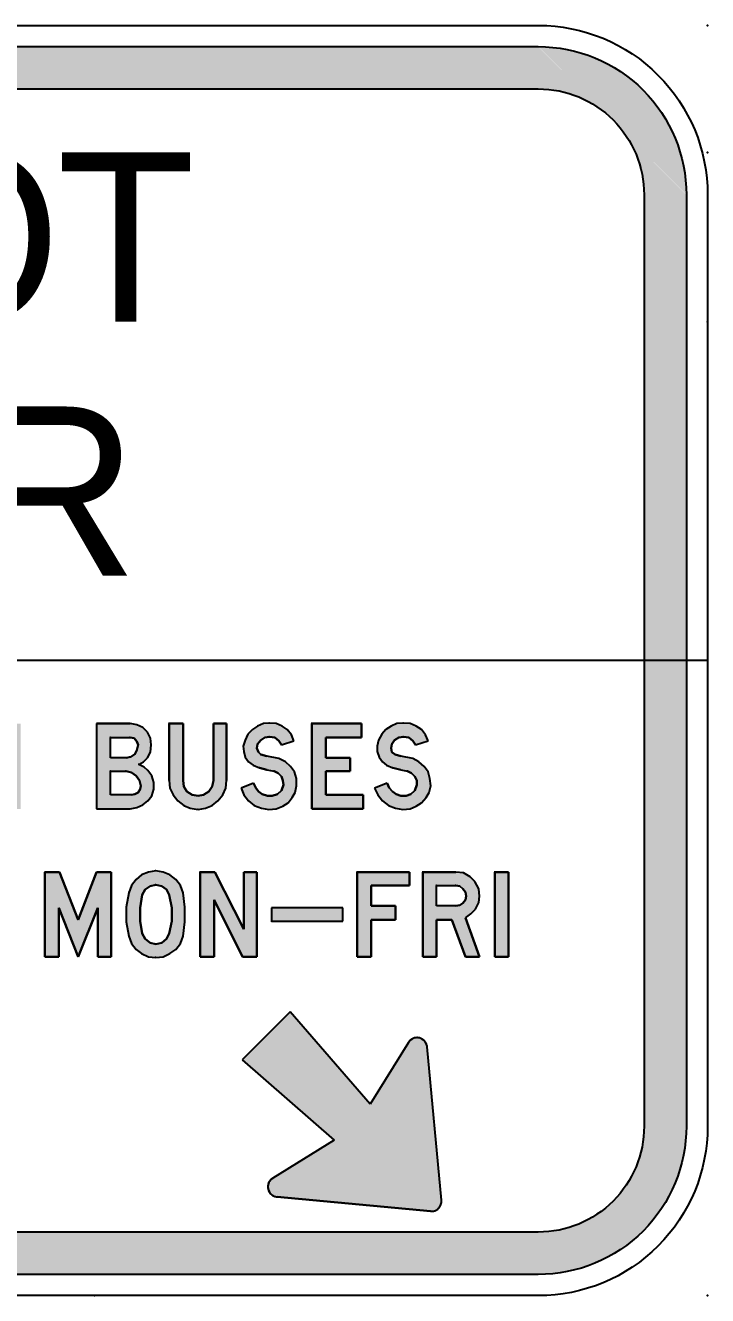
# Model space of a CAD drawing. Extents: x 107 to 267, y 160 to 266.
# Drawn here: x 213.5 to 267.2, y 166.1 to 266.1 of the extents above; entities that cross this region are included whole.
import ezdxf

# ---------------------------------------------------------------- set-up
doc = ezdxf.new("R2010")
doc.units = 0
doc.header["$MEASUREMENT"] = 0
doc.linetypes.add('CENTERX2', pattern=[101.6, 63.5, -12.7, 12.7, -12.7])
doc.layers.get('0').update_dxf_attribs({"linetype": 'CONTINUOUS'})
doc.layers.add('L35', color=3, linetype='CONTINUOUS')
doc.layers.add('T25', color=1, linetype='CONTINUOUS')
doc.styles.add('ESERIES', font='Eseries.shx')

msp = doc.modelspace()

# ---------------------------------------------------------------- hatches: boundary and pattern name
at = {"layer": 'T25', "linetype": 'CENTERX2'}
h = msp.add_hatch(color=256, dxfattribs=at)
edge = h.paths.add_edge_path()
edge.add_arc((120.56, 252.75), 11.67, 90, 180, ccw=False)
edge.add_line((120.56, 264.41), (253.9, 264.41))
edge.add_arc((253.9, 252.75), 11.67, 0, 90, ccw=False)
edge.add_line((265.56, 252.75), (265.56, 179.41))
edge.add_arc((253.9, 179.41), 11.67, -90, 0, ccw=False)
edge.add_line((253.9, 167.75), (120.56, 167.75))
edge.add_arc((120.56, 179.41), 11.67, 180, 270, ccw=False)
edge.add_line((108.9, 179.41), (108.9, 252.75))
edge = h.paths.add_edge_path(flags=16)
edge.add_arc((120.56, 252.75), 8.33, 90, 180, ccw=False)
edge.add_line((120.56, 261.08), (253.9, 261.08))
edge.add_arc((253.9, 252.75), 8.33, 0, 90, ccw=False)
edge.add_line((262.23, 252.75), (262.23, 179.41))
edge.add_arc((253.9, 179.41), 8.33, 270, 360, ccw=False)
edge.add_line((253.9, 171.08), (120.56, 171.08))
edge.add_arc((120.56, 179.41), 8.33, 180, 270, ccw=False)
edge.add_line((112.23, 179.41), (112.23, 252.75))
h = msp.add_hatch(color=256, dxfattribs=at)
h.paths.add_polyline_path([(161.51, 210.02), (163.02, 210.02), (163.02, 211.11), (158.91, 211.11), (158.91, 210.02), (160.42, 210.02), (160.42, 204.4), (161.51, 204.4)])
h.paths.add_polyline_path([(167.85, 207.78), (168.22, 208.2), (168.43, 208.67), (168.53, 209.24), (168.43, 209.81), (168.17, 210.33), (167.75, 210.75), (167.23, 211.01), (166.66, 211.11), (166.61, 211.11), (164.06, 211.11), (164.06, 204.4), (165.15, 204.4), (165.15, 207.37), (166.35, 207.37), (167.39, 204.4), (168.53, 204.4), (167.39, 207.47)])
h.paths.add_polyline_path([(165.15, 208.41), (165.15, 210.02), (166.66, 210.02), (166.97, 209.97), (167.23, 209.81), (167.39, 209.55), (167.44, 209.24), (167.39, 208.93), (167.23, 208.67), (166.97, 208.46), (166.66, 208.41)], flags=16)
h.paths.add_polyline_path([(171.13, 206.28), (173.21, 206.28), (173.83, 204.4), (174.92, 204.4), (172.69, 211.11), (171.6, 211.11), (169.36, 204.4), (170.51, 204.4)])
h.paths.add_polyline_path([(171.49, 207.37), (172.17, 209.34), (172.79, 207.37), (172.74, 207.37)], flags=16)
h.paths.add_polyline_path([(177.16, 208.87), (179.45, 204.4), (180.59, 204.4), (180.59, 211.11), (179.5, 211.11), (179.5, 206.64), (177.26, 211.11), (176.12, 211.11), (176.12, 204.4), (177.16, 204.4)])
h.paths.add_polyline_path([(185.27, 208.1), (184.75, 208.36), (183.82, 208.56), (183.35, 208.67), (183.14, 208.87), (183.04, 209.19), (183.09, 209.5), (183.3, 209.81), (183.66, 210.02), (184.02, 210.07), (184.44, 210.02), (184.75, 209.76), (184.96, 209.45), (185.95, 209.76), (185.74, 210.23), (185.43, 210.64), (185.01, 210.9), (184.54, 211.11), (184.02, 211.16), (183.5, 211.11), (183.04, 210.9), (182.62, 210.64), (182.31, 210.28), (182.1, 209.81), (181.94, 209.34), (181.94, 208.93), (182.1, 208.46), (182.36, 208.1), (182.67, 207.84), (183.24, 207.63), (183.82, 207.47), (184.34, 207.37), (184.65, 207.21), (184.91, 206.95), (185.06, 206.64), (185.06, 206.28), (184.96, 205.86), (184.65, 205.55), (184.23, 205.44), (184.18, 205.44), (183.82, 205.44), (183.45, 205.55), (183.14, 205.76), (182.88, 206.07), (182.78, 206.43), (181.74, 206.02), (182, 205.5), (182.36, 205.03), (182.83, 204.66), (183.4, 204.46), (183.97, 204.35), (184.54, 204.4), (185.01, 204.61), (185.48, 204.87), (185.79, 205.29), (186.05, 205.7), (186.15, 206.22), (186.1, 206.8), (185.95, 207.32), (185.64, 207.73)])
h.paths.add_polyline_path([(191.46, 208.15), (191.72, 208.67), (191.82, 209.24), (191.72, 209.81), (191.46, 210.33), (191.04, 210.75), (190.52, 211.01), (189.95, 211.11), (189.9, 211.11), (187.35, 211.11), (187.35, 204.4), (188.39, 204.4), (188.39, 207.37), (189.95, 207.37), (190.52, 207.42), (191.04, 207.73)])
h.paths.add_polyline_path([(188.39, 208.41), (188.39, 210.02), (189.95, 210.02), (190.26, 209.97), (190.52, 209.81), (190.68, 209.55), (190.73, 209.24), (190.68, 208.93), (190.52, 208.67), (190.26, 208.46), (189.95, 208.41)], flags=16)
h.paths.add_polyline_path([(194.06, 207.37), (195.98, 207.37), (195.98, 208.41), (194.06, 208.41), (194.06, 210.02), (196.87, 210.02), (196.87, 211.11), (193.02, 211.11), (193.02, 204.4), (197.07, 204.4), (197.07, 205.5), (194.06, 205.5)])
h.paths.add_polyline_path([(202.06, 207.78), (202.43, 208.2), (202.69, 208.67), (202.74, 209.24), (202.64, 209.81), (202.38, 210.33), (201.96, 210.75), (201.44, 211.01), (200.87, 211.11), (200.82, 211.11), (198.27, 211.11), (198.27, 204.4), (199.36, 204.4), (199.36, 207.37), (200.56, 207.37), (201.6, 204.4), (202.74, 204.4), (201.6, 207.47)])
h.paths.add_polyline_path([(200.87, 208.41), (199.36, 208.41), (199.36, 210.02), (200.87, 210.02), (201.18, 209.97), (201.44, 209.81), (201.65, 209.55), (201.7, 209.24), (201.65, 208.93), (201.44, 208.67), (201.18, 208.46)], flags=16)
h.paths.add_polyline_path([(206.12, 210.02), (207.63, 210.02), (207.63, 211.11), (203.52, 211.11), (203.52, 210.02), (205.03, 210.02), (205.03, 204.4), (206.12, 204.4)])
h.paths.add_polyline_path([(213.14, 211.11), (212.05, 211.11), (212.05, 208.41), (209.71, 208.41), (209.71, 211.11), (208.67, 211.11), (208.67, 204.4), (209.71, 204.4), (209.71, 207.37), (212.05, 207.37), (212.05, 204.4), (213.14, 204.4)])
h.paths.add_polyline_path([(222.44, 207.89), (222.81, 208.1), (223.12, 208.41), (223.38, 208.87), (223.43, 209.45), (223.38, 209.97), (223.12, 210.43), (222.76, 210.8), (222.29, 211.01), (221.77, 211.11), (221.72, 211.11), (219.12, 211.11), (219.12, 204.4), (221.77, 204.4), (222.29, 204.51), (222.76, 204.72), (223.17, 205.03), (223.48, 205.44), (223.64, 205.96), (223.64, 206.48), (223.48, 207), (223.17, 207.42), (222.86, 207.68)])
h.paths.add_polyline_path([(220.21, 207.37), (221.46, 207.37), (221.87, 207.26), (222.24, 207), (222.5, 206.64), (222.6, 206.22), (222.55, 205.96), (222.39, 205.7), (222.13, 205.55), (221.87, 205.5), (220.21, 205.5)], flags=16)
h.paths.add_polyline_path([(220.21, 208.41), (220.21, 210.02), (221.77, 210.02), (222.08, 209.97), (222.29, 209.71), (222.39, 209.45), (222.29, 209.03), (222.13, 208.72), (221.82, 208.51), (221.46, 208.41)], flags=16)
h.paths.add_polyline_path([(225.93, 211.11), (224.84, 211.11), (224.84, 206.64), (224.89, 206.02), (225.15, 205.5), (225.51, 205.03), (225.98, 204.66), (226.5, 204.46), (227.12, 204.35), (227.7, 204.46), (228.22, 204.66), (228.68, 205.03), (229.05, 205.5), (229.31, 206.02), (229.36, 206.64), (229.36, 211.11), (228.32, 211.11), (228.32, 206.64), (228.22, 206.17), (227.96, 205.76), (227.54, 205.5), (227.12, 205.44), (226.66, 205.5), (226.24, 205.76), (225.98, 206.17), (225.93, 206.64)])
h.paths.add_polyline_path([(231.8, 209.5), (232.06, 209.81), (232.38, 210.02), (232.74, 210.07), (233.16, 210.02), (233.47, 209.76), (233.68, 209.45), (234.66, 209.76), (234.46, 210.23), (234.14, 210.64), (233.73, 210.9), (233.26, 211.11), (232.74, 211.16), (232.27, 211.11), (231.8, 210.9), (231.39, 210.64), (231.02, 210.28), (230.82, 209.81), (230.66, 209.34), (230.71, 208.93), (230.82, 208.46), (231.08, 208.1), (231.44, 207.84), (231.96, 207.63), (232.53, 207.47), (233.1, 207.37), (233.42, 207.21), (233.68, 206.95), (233.78, 206.64), (233.83, 206.28), (233.68, 205.86), (233.36, 205.55), (232.95, 205.44), (232.9, 205.44), (232.58, 205.44), (232.17, 205.55), (231.86, 205.76), (231.65, 206.07), (231.49, 206.43), (230.5, 206.02), (230.71, 205.5), (231.08, 205.03), (231.54, 204.66), (232.12, 204.46), (232.69, 204.35), (233.26, 204.4), (233.78, 204.61), (234.2, 204.87), (234.51, 205.29), (234.77, 205.7), (234.87, 206.22), (234.87, 206.8), (234.71, 207.32), (234.4, 207.73), (233.99, 208.1), (233.47, 208.36), (232.53, 208.56), (232.06, 208.67), (231.86, 208.87), (231.75, 209.19)])
h.paths.add_polyline_path([(239.08, 208.41), (237.16, 208.41), (237.16, 210.02), (239.97, 210.02), (239.97, 211.11), (236.07, 211.11), (236.07, 204.4), (240.12, 204.4), (240.12, 205.5), (237.16, 205.5), (237.16, 207.37), (239.08, 207.37)])
h.paths.add_polyline_path([(242.36, 209.5), (242.57, 209.81), (242.93, 210.02), (243.29, 210.07), (243.71, 210.02), (244.02, 209.76), (244.23, 209.45), (245.22, 209.76), (245.01, 210.23), (244.7, 210.64), (244.28, 210.9), (243.81, 211.11), (243.29, 211.16), (242.77, 211.11), (242.31, 210.9), (241.89, 210.64), (241.58, 210.28), (241.32, 209.81), (241.21, 209.34), (241.21, 208.93), (241.37, 208.46), (241.63, 208.1), (241.94, 207.84), (242.46, 207.63), (243.09, 207.47), (243.61, 207.37), (243.92, 207.21), (244.18, 206.95), (244.33, 206.64), (244.33, 206.28), (244.18, 205.86), (243.87, 205.55), (243.5, 205.44), (243.45, 205.44), (243.09, 205.44), (242.72, 205.55), (242.41, 205.76), (242.15, 206.07), (241.99, 206.43), (241.01, 206.02), (241.27, 205.5), (241.63, 205.03), (242.1, 204.66), (242.67, 204.46), (243.24, 204.35), (243.81, 204.4), (244.28, 204.61), (244.7, 204.87), (245.06, 205.29), (245.32, 205.7), (245.43, 206.22), (245.37, 206.8), (245.22, 207.32), (244.91, 207.73), (244.49, 208.1), (244.02, 208.36), (243.09, 208.56), (242.62, 208.67), (242.36, 208.87), (242.31, 209.19)])
h = msp.add_hatch(color=256, dxfattribs=at)
h.paths.add_polyline_path([(216.21, 199.41), (215.06, 199.41), (215.06, 192.76), (216.15, 192.76), (216.15, 196.61), (217.66, 192.76), (219.22, 196.61), (219.22, 192.76), (220.26, 192.76), (220.26, 199.41), (219.12, 199.41), (217.66, 195.67)])
h.paths.add_polyline_path([(225.93, 197.8), (225.72, 198.37), (225.36, 198.84), (224.89, 199.2), (224.37, 199.41), (223.8, 199.52), (223.22, 199.41), (222.65, 199.2), (222.24, 198.84), (221.87, 198.37), (221.67, 197.8), (221.46, 196.66), (221.46, 195.51), (221.67, 194.37), (221.87, 193.8), (222.24, 193.33), (222.65, 193.02), (223.22, 192.76), (223.8, 192.71), (224.37, 192.76), (224.89, 193.02), (225.36, 193.33), (225.72, 193.8), (225.93, 194.37), (226.08, 195.51), (226.08, 196.66)])
h.paths.add_polyline_path([(222.7, 197.64), (222.96, 198.06), (223.33, 198.32), (223.8, 198.42), (224.26, 198.32), (224.63, 198.06), (224.84, 197.64), (225.04, 196.61), (225.04, 195.57), (224.84, 194.58), (224.63, 194.16), (224.26, 193.85), (223.8, 193.75), (223.33, 193.85), (222.96, 194.16), (222.7, 194.58), (222.55, 195.57), (222.55, 196.61)], flags=16)
h.paths.add_polyline_path([(228.42, 199.41), (227.28, 199.41), (227.28, 192.76), (228.37, 192.76), (228.37, 197.23), (230.61, 192.76), (231.75, 192.76), (231.75, 199.41), (230.71, 199.41), (230.71, 194.94)])
h.paths.add_polyline_path([(238.51, 196.61), (232.9, 196.61), (232.9, 195.57), (238.51, 195.57)])
h.paths.add_polyline_path([(242.67, 196.76), (240.75, 196.76), (240.75, 198.37), (243.76, 198.37), (243.76, 199.41), (239.65, 199.41), (239.65, 192.76), (240.75, 192.76), (240.75, 195.67), (242.67, 195.67)])
h.paths.add_polyline_path([(248.6, 196.14), (248.96, 196.5), (249.22, 197.02), (249.27, 197.54), (249.22, 198.11), (248.91, 198.68), (248.54, 199.05), (248.02, 199.36), (247.4, 199.41), (247.35, 199.41), (244.8, 199.41), (244.8, 192.76), (245.89, 192.76), (245.89, 195.67), (247.09, 195.67), (248.18, 192.76), (249.27, 192.76), (248.18, 195.83)])
h.paths.add_polyline_path([(245.89, 196.76), (245.89, 198.37), (247.4, 198.37), (247.71, 198.32), (247.97, 198.11), (248.18, 197.85), (248.23, 197.54), (248.18, 197.23), (247.97, 196.97), (247.71, 196.81), (247.4, 196.76)], flags=16)
h.paths.add_polyline_path([(251.56, 199.41), (250.47, 199.41), (250.47, 192.76), (251.56, 192.76)])
msp.add_hatch(color=256, dxfattribs=at).paths.add_polyline_path([(234.36, 188.41), (230.58, 184.64), (237.84, 178.33), (232.99, 175.33, 0.719532), (233.34, 173.85), (245.41, 172.72, 0.470094), (246.28, 173.59), (245.15, 185.66, 0.719532), (243.67, 186.01), (240.67, 181.16)])

# ---------------------------------------------------------------- linework, layer by layer
at = {"color": 3}
for p, q in [((219.12, 211.11), (221.77, 211.11)), ((219.12, 211.11), (219.12, 204.4)), ((221.77, 211.11), (221.72, 211.11)), ((221.77, 211.11), (221.72, 211.11)), ((222.29, 211.01), (221.77, 211.11)), ((222.76, 210.8), (222.29, 211.01)), ((224.84, 211.11), (224.78, 211.11)), ((224.84, 211.11), (225.93, 211.11)), ((224.84, 206.64), (224.84, 211.11)), ((225.93, 211.11), (225.93, 206.64)), ((228.32, 206.64), (228.32, 211.11)), ((228.32, 211.11), (229.36, 211.11)), ((229.36, 211.11), (229.36, 206.64)), ((232.27, 211.11), (231.8, 210.9)), ((232.74, 211.16), (232.27, 211.11)), ((232.74, 211.16), (232.69, 211.16)), ((233.26, 211.11), (232.74, 211.16)), ((233.73, 210.9), (233.26, 211.11)), ((236.07, 211.11), (236.01, 211.11)), ((236.07, 211.11), (239.97, 211.11)), ((236.07, 204.4), (236.07, 211.11)), ((239.97, 211.11), (239.97, 210.02)), ((242.77, 211.11), (242.31, 210.9)), ((243.29, 211.16), (242.77, 211.11)), ((243.29, 211.16), (243.24, 211.16)), ((243.81, 211.11), (243.29, 211.16)), ((244.28, 210.9), (243.81, 211.11)), ((220.21, 210.02), (220.16, 210.02)), ((220.21, 210.02), (221.77, 210.02)), ((220.21, 208.41), (220.21, 210.02)), ((221.77, 210.02), (221.72, 210.02)), ((221.77, 210.02), (221.72, 210.02)), ((222.08, 209.97), (221.77, 210.02)), ((223.12, 210.43), (222.76, 210.8)), ((223.12, 210.43), (223.07, 210.43)), ((223.38, 209.97), (223.12, 210.43)), ((231.02, 210.28), (230.82, 209.81)), ((231.39, 210.64), (231.02, 210.28)), ((231.8, 210.9), (231.39, 210.64)), ((232.38, 210.02), (232.06, 209.81)), ((232.74, 210.07), (232.38, 210.02)), ((232.74, 210.07), (232.69, 210.07)), ((233.16, 210.02), (232.74, 210.07)), ((233.47, 209.76), (233.16, 210.02)), ((234.14, 210.64), (233.73, 210.9)), ((234.46, 210.23), (234.14, 210.64)), ((234.66, 209.76), (234.46, 210.23)), ((239.97, 210.02), (237.16, 210.02)), ((237.16, 210.02), (237.16, 208.41)), ((241.58, 210.28), (241.32, 209.81)), ((241.89, 210.64), (241.58, 210.28)), ((242.31, 210.9), (241.89, 210.64)), ((242.93, 210.02), (242.57, 209.81)), ((243.29, 210.07), (242.93, 210.02)), ((243.29, 210.07), (243.24, 210.07)), ((243.71, 210.02), (243.29, 210.07)), ((244.02, 209.76), (243.71, 210.02)), ((244.7, 210.64), (244.28, 210.9)), ((245.01, 210.23), (244.7, 210.64)), ((245.22, 209.76), (245.01, 210.23)), ((222.29, 209.71), (222.08, 209.97)), ((222.13, 208.72), (222.29, 209.03)), ((222.39, 209.45), (222.29, 209.71)), ((222.29, 209.03), (222.39, 209.45)), ((222.39, 209.45), (222.34, 209.45)), ((223.43, 209.45), (223.38, 209.97)), ((223.38, 208.87), (223.43, 209.45)), ((230.82, 209.81), (230.66, 209.34)), ((230.66, 209.34), (230.71, 208.93)), ((231.8, 209.5), (231.75, 209.19)), ((231.8, 209.5), (231.75, 209.5)), ((231.75, 209.19), (231.86, 208.87)), ((232.06, 209.81), (231.8, 209.5)), ((233.68, 209.45), (233.47, 209.76)), ((233.68, 209.45), (234.66, 209.76)), ((241.32, 209.81), (241.21, 209.34)), ((241.21, 209.34), (241.21, 208.93)), ((242.36, 209.5), (242.31, 209.19)), ((242.36, 209.5), (242.31, 209.5)), ((242.31, 209.19), (242.36, 208.87)), ((242.57, 209.81), (242.36, 209.5)), ((244.23, 209.45), (244.02, 209.76)), ((244.23, 209.45), (245.22, 209.76)), ((221.46, 208.41), (220.21, 208.41)), ((221.46, 208.41), (221.82, 208.51)), ((221.82, 208.51), (222.13, 208.72)), ((222.44, 207.89), (222.81, 208.1)), ((222.81, 208.1), (223.12, 208.41)), ((223.12, 208.41), (223.07, 208.41)), ((223.12, 208.41), (223.38, 208.87)), ((230.71, 208.93), (230.82, 208.46)), ((230.82, 208.46), (231.08, 208.1)), ((231.08, 208.1), (231.44, 207.84)), ((231.86, 208.87), (232.06, 208.67)), ((232.06, 208.67), (232.01, 208.67)), ((232.06, 208.67), (232.53, 208.56)), ((232.53, 208.56), (232.48, 208.56)), ((232.53, 208.56), (232.48, 208.56)), ((233.47, 208.36), (232.53, 208.56)), ((233.99, 208.1), (233.47, 208.36)), ((234.4, 207.73), (233.99, 208.1)), ((237.16, 208.41), (239.08, 208.41)), ((239.08, 208.41), (239.08, 207.37)), ((241.21, 208.93), (241.37, 208.46)), ((241.37, 208.46), (241.63, 208.1)), ((241.63, 208.1), (241.94, 207.84)), ((242.36, 208.87), (242.62, 208.67)), ((242.62, 208.67), (242.57, 208.67)), ((242.62, 208.67), (243.09, 208.56)), ((243.09, 208.56), (243.03, 208.56)), ((243.09, 208.56), (243.03, 208.56)), ((244.02, 208.36), (243.09, 208.56)), ((244.49, 208.1), (244.02, 208.36)), ((244.91, 207.73), (244.49, 208.1)), ((220.21, 207.37), (220.16, 207.37)), ((220.21, 207.37), (221.46, 207.37)), ((220.21, 205.5), (220.21, 207.37)), ((221.46, 207.37), (221.41, 207.37)), ((221.46, 207.37), (221.41, 207.37)), ((221.87, 207.26), (221.46, 207.37)), ((222.24, 207), (221.87, 207.26)), ((222.5, 206.64), (222.24, 207)), ((222.44, 207.89), (222.39, 207.89)), ((222.86, 207.68), (222.44, 207.89)), ((223.17, 207.42), (222.86, 207.68)), ((223.48, 207), (223.17, 207.42)), ((223.64, 206.48), (223.48, 207)), ((231.44, 207.84), (231.96, 207.63)), ((231.96, 207.63), (231.91, 207.63)), ((231.96, 207.63), (231.91, 207.63)), ((232.53, 207.47), (231.96, 207.63)), ((232.53, 207.47), (233.1, 207.37)), ((233.1, 207.37), (233.05, 207.37)), ((233.1, 207.37), (233.05, 207.37)), ((233.42, 207.21), (233.1, 207.37)), ((233.68, 206.95), (233.42, 207.21)), ((234.71, 207.32), (234.4, 207.73)), ((234.87, 206.8), (234.71, 207.32)), ((239.08, 207.37), (237.16, 207.37)), ((237.16, 207.37), (237.16, 205.5)), ((241.94, 207.84), (242.46, 207.63)), ((242.46, 207.63), (242.41, 207.63)), ((242.46, 207.63), (242.41, 207.63)), ((243.09, 207.47), (242.46, 207.63)), ((243.09, 207.47), (243.61, 207.37)), ((243.61, 207.37), (243.55, 207.37)), ((243.61, 207.37), (243.55, 207.37)), ((243.92, 207.21), (243.61, 207.37)), ((244.18, 206.95), (243.92, 207.21)), ((245.22, 207.32), (244.91, 207.73)), ((245.37, 206.8), (245.22, 207.32)), ((222.6, 206.22), (222.5, 206.64)), ((222.55, 205.96), (222.6, 206.22)), ((222.6, 206.22), (222.55, 206.22)), ((223.64, 205.96), (223.64, 206.48)), ((224.84, 206.64), (224.89, 206.02)), ((224.89, 206.02), (225.15, 205.5)), ((225.93, 206.64), (225.98, 206.17)), ((225.98, 206.17), (226.24, 205.76)), ((227.96, 205.76), (228.22, 206.17)), ((228.22, 206.17), (228.32, 206.64)), ((229.05, 205.5), (229.31, 206.02)), ((229.36, 206.64), (229.31, 206.64)), ((229.31, 206.02), (229.36, 206.64)), ((229.36, 206.64), (229.31, 206.64)), ((231.49, 206.43), (230.5, 206.02)), ((230.5, 206.02), (230.71, 205.5)), ((231.49, 206.43), (231.65, 206.07)), ((231.65, 206.07), (231.86, 205.76)), ((233.78, 206.64), (233.68, 206.95)), ((233.68, 205.86), (233.83, 206.28)), ((233.83, 206.28), (233.78, 206.64)), ((233.83, 206.28), (233.78, 206.28)), ((234.77, 205.7), (234.87, 206.22)), ((234.87, 206.22), (234.87, 206.8)), ((241.99, 206.43), (241.01, 206.02)), ((241.01, 206.02), (241.27, 205.5)), ((241.99, 206.43), (242.15, 206.07)), ((242.15, 206.07), (242.41, 205.76)), ((244.33, 206.64), (244.18, 206.95)), ((244.18, 205.86), (244.33, 206.28)), ((244.33, 206.28), (244.28, 206.28)), ((244.33, 206.28), (244.33, 206.64)), ((245.32, 205.7), (245.43, 206.22)), ((245.43, 206.22), (245.37, 206.8)), ((221.87, 205.5), (220.21, 205.5)), ((221.87, 205.5), (222.13, 205.55)), ((222.13, 205.55), (222.39, 205.7)), ((222.39, 205.7), (222.55, 205.96)), ((222.76, 204.72), (223.17, 205.03)), ((223.17, 205.03), (223.48, 205.44)), ((223.48, 205.44), (223.64, 205.96)), ((225.15, 205.5), (225.51, 205.03)), ((225.51, 205.03), (225.98, 204.66)), ((226.24, 205.76), (226.66, 205.5)), ((226.66, 205.5), (227.12, 205.44)), ((227.12, 205.44), (227.54, 205.5)), ((227.54, 205.5), (227.96, 205.76)), ((228.22, 204.66), (228.68, 205.03)), ((228.68, 205.03), (229.05, 205.5)), ((230.71, 205.5), (231.08, 205.03)), ((231.08, 205.03), (231.54, 204.66)), ((231.86, 205.76), (232.17, 205.55)), ((232.17, 205.55), (232.58, 205.44)), ((232.58, 205.44), (232.95, 205.44)), ((232.95, 205.44), (232.9, 205.44)), ((232.95, 205.44), (233.36, 205.55)), ((233.36, 205.55), (233.68, 205.86)), ((234.2, 204.87), (234.51, 205.29)), ((234.51, 205.29), (234.77, 205.7)), ((237.16, 205.5), (240.12, 205.5)), ((240.12, 205.5), (240.12, 204.4)), ((241.27, 205.5), (241.63, 205.03)), ((241.63, 205.03), (242.1, 204.66)), ((242.41, 205.76), (242.72, 205.55)), ((242.72, 205.55), (243.09, 205.44)), ((243.09, 205.44), (243.5, 205.44)), ((243.5, 205.44), (243.45, 205.44)), ((243.5, 205.44), (243.87, 205.55)), ((243.87, 205.55), (244.18, 205.86)), ((244.7, 204.87), (245.06, 205.29)), ((245.06, 205.29), (245.32, 205.7)), ((219.12, 204.4), (221.77, 204.4)), ((221.77, 204.4), (222.29, 204.51)), ((222.29, 204.51), (222.76, 204.72)), ((225.98, 204.66), (226.5, 204.46)), ((226.5, 204.46), (227.12, 204.35)), ((227.12, 204.35), (227.07, 204.35)), ((227.12, 204.35), (227.7, 204.46)), ((227.7, 204.46), (228.22, 204.66)), ((231.54, 204.66), (232.12, 204.46)), ((232.12, 204.46), (232.69, 204.35)), ((232.69, 204.35), (233.26, 204.4)), ((233.26, 204.4), (233.78, 204.61)), ((233.78, 204.61), (234.2, 204.87)), ((240.12, 204.4), (236.07, 204.4)), ((242.1, 204.66), (242.67, 204.46)), ((242.67, 204.46), (243.24, 204.35)), ((243.24, 204.35), (243.81, 204.4)), ((243.81, 204.4), (244.28, 204.61)), ((244.28, 204.61), (244.7, 204.87)), ((215.06, 199.41), (215.01, 199.41)), ((215.06, 199.41), (216.21, 199.41)), ((215.06, 192.76), (215.06, 199.41)), ((216.21, 199.41), (217.66, 195.67)), ((217.66, 195.67), (219.12, 199.41)), ((219.12, 199.41), (220.26, 199.41)), ((220.26, 199.41), (220.26, 192.76)), ((222.65, 199.2), (222.24, 198.84)), ((223.22, 199.41), (222.65, 199.2)), ((223.8, 199.52), (223.22, 199.41)), ((223.8, 199.52), (223.74, 199.52)), ((224.37, 199.41), (223.8, 199.52)), ((224.89, 199.2), (224.37, 199.41)), ((225.36, 198.84), (224.89, 199.2)), ((227.28, 199.41), (227.23, 199.41)), ((227.28, 199.41), (228.42, 199.41)), ((227.28, 192.76), (227.28, 199.41)), ((228.42, 199.41), (230.71, 194.94)), ((230.71, 194.94), (230.71, 199.41)), ((230.71, 199.41), (231.75, 199.41)), ((231.75, 199.41), (231.75, 192.76)), ((239.65, 199.41), (239.6, 199.41)), ((239.65, 199.41), (243.76, 199.41)), ((239.65, 192.76), (239.65, 199.41)), ((243.76, 199.41), (243.76, 198.37)), ((244.8, 199.41), (244.75, 199.41)), ((244.8, 199.41), (247.4, 199.41)), ((244.8, 192.76), (244.8, 199.41)), ((247.4, 199.41), (247.35, 199.41)), ((247.4, 199.41), (247.35, 199.41)), ((248.02, 199.36), (247.4, 199.41)), ((248.54, 199.05), (248.02, 199.36)), ((248.91, 198.68), (248.54, 199.05)), ((250.47, 199.41), (250.42, 199.41)), ((250.47, 199.41), (251.56, 199.41)), ((250.47, 192.76), (250.47, 199.41)), ((251.56, 199.41), (251.56, 192.76)), ((221.87, 198.37), (221.67, 197.8)), ((222.24, 198.84), (221.87, 198.37)), ((222.96, 198.06), (222.7, 197.64)), ((223.33, 198.32), (222.96, 198.06)), ((223.8, 198.42), (223.33, 198.32)), ((223.8, 198.42), (223.74, 198.42)), ((224.26, 198.32), (223.8, 198.42)), ((224.63, 198.06), (224.26, 198.32)), ((224.84, 197.64), (224.63, 198.06)), ((225.72, 198.37), (225.36, 198.84)), ((225.93, 197.8), (225.72, 198.37)), ((243.76, 198.37), (240.75, 198.37)), ((240.75, 198.37), (240.75, 196.76)), ((245.89, 198.37), (245.84, 198.37)), ((245.89, 198.37), (247.4, 198.37)), ((245.89, 196.76), (245.89, 198.37)), ((247.4, 198.37), (247.35, 198.37)), ((247.4, 198.37), (247.35, 198.37)), ((247.71, 198.32), (247.4, 198.37)), ((247.97, 198.11), (247.71, 198.32)), ((248.18, 197.85), (247.97, 198.11)), ((249.22, 198.11), (248.91, 198.68)), ((249.27, 197.54), (249.22, 198.11)), ((221.67, 197.8), (221.46, 196.66)), ((221.67, 197.8), (221.61, 197.8)), ((222.7, 197.64), (222.55, 196.61)), ((222.7, 197.64), (222.65, 197.64)), ((224.84, 197.64), (224.78, 197.64)), ((225.04, 196.61), (224.84, 197.64)), ((225.93, 197.8), (225.88, 197.8)), ((226.08, 196.66), (225.93, 197.8)), ((230.61, 192.76), (228.37, 197.23)), ((228.37, 197.23), (228.37, 192.76)), ((247.97, 196.97), (248.18, 197.23)), ((248.23, 197.54), (248.18, 197.85)), ((248.18, 197.23), (248.23, 197.54)), ((248.23, 197.54), (248.18, 197.54)), ((248.96, 196.5), (249.22, 197.02)), ((249.22, 197.02), (249.27, 197.54)), ((249.27, 197.54), (249.22, 197.54)), ((217.66, 192.76), (216.15, 196.61)), ((216.15, 196.61), (216.15, 192.76)), ((219.22, 196.61), (217.66, 192.76)), ((219.22, 192.76), (219.22, 196.61)), ((221.46, 196.66), (221.46, 195.51)), ((222.55, 196.61), (222.55, 195.57)), ((225.04, 195.57), (225.04, 196.61)), ((226.08, 195.51), (226.08, 196.66)), ((238.51, 196.61), (232.9, 196.61)), ((232.9, 196.61), (232.9, 195.57)), ((238.51, 195.57), (238.51, 196.61)), ((240.75, 196.76), (242.67, 196.76)), ((242.67, 196.76), (242.67, 195.67)), ((247.4, 196.76), (245.89, 196.76)), ((247.4, 196.76), (247.71, 196.81)), ((247.71, 196.81), (247.97, 196.97)), ((248.18, 195.83), (248.6, 196.14)), ((248.6, 196.14), (248.96, 196.5)), ((221.46, 195.51), (221.67, 194.37)), ((222.55, 195.57), (222.7, 194.58)), ((224.84, 194.58), (225.04, 195.57)), ((225.93, 194.37), (226.08, 195.51)), ((232.9, 195.57), (232.84, 195.57)), ((232.9, 195.57), (238.51, 195.57)), ((242.67, 195.67), (240.75, 195.67)), ((240.75, 195.67), (240.75, 192.76)), ((247.09, 195.67), (245.89, 195.67)), ((245.89, 195.67), (245.89, 192.76)), ((248.18, 192.76), (247.09, 195.67)), ((248.18, 195.83), (249.27, 192.76)), ((221.67, 194.37), (221.61, 194.37)), ((221.67, 194.37), (221.87, 193.8)), ((222.7, 194.58), (222.65, 194.58)), ((222.7, 194.58), (222.96, 194.16)), ((222.96, 194.16), (223.33, 193.85)), ((224.26, 193.85), (224.63, 194.16)), ((224.63, 194.16), (224.84, 194.58)), ((224.84, 194.58), (224.78, 194.58)), ((225.72, 193.8), (225.93, 194.37)), ((225.93, 194.37), (225.88, 194.37)), ((221.87, 193.8), (222.24, 193.33)), ((222.24, 193.33), (222.65, 193.02)), ((222.65, 193.02), (223.22, 192.76)), ((223.33, 193.85), (223.8, 193.75)), ((223.8, 193.75), (223.74, 193.75)), ((223.8, 193.75), (224.26, 193.85)), ((224.37, 192.76), (224.89, 193.02)), ((224.89, 193.02), (225.36, 193.33)), ((225.36, 193.33), (225.72, 193.8)), ((216.15, 192.76), (215.06, 192.76)), ((220.26, 192.76), (219.22, 192.76)), ((223.22, 192.76), (223.8, 192.71)), ((223.8, 192.71), (223.74, 192.71)), ((223.8, 192.71), (224.37, 192.76)), ((228.37, 192.76), (227.28, 192.76)), ((231.75, 192.76), (230.61, 192.76)), ((240.75, 192.76), (239.65, 192.76)), ((245.89, 192.76), (244.8, 192.76)), ((249.27, 192.76), (248.18, 192.76)), ((251.56, 192.76), (250.47, 192.76))]:
    msp.add_line(p, q, dxfattribs=at)
at = {"layer": 'L35'}
for p, q in [((267.23, 216.08), (107.23, 216.08)), ((234.36, 188.41), (230.58, 184.64)), ((240.67, 181.16), (234.36, 188.41)), ((243.67, 186.01), (240.67, 181.16)), ((246.28, 173.59), (245.15, 185.66)), ((230.58, 184.64), (237.84, 178.33)), ((237.84, 178.33), (232.99, 175.33)), ((245.41, 172.72), (233.34, 173.85))]:
    msp.add_line(p, q, dxfattribs=at)
for points in [[(107.23, 252.75, -0.414214), (120.56, 266.08), (253.9, 266.08, -0.414214), (267.23, 252.75), (267.23, 179.41, -0.414214), (253.9, 166.08), (120.56, 166.08, -0.414214), (107.23, 179.41)], [(108.9, 252.75, -0.414214), (120.56, 264.41), (253.9, 264.41, -0.414214), (265.56, 252.75), (265.56, 179.41, -0.414214), (253.9, 167.75), (120.56, 167.75, -0.414214), (108.9, 179.41)], [(112.23, 252.75, -0.414214), (120.56, 261.08), (253.9, 261.08, -0.414214), (262.23, 252.75), (262.23, 179.41, -0.414214), (253.9, 171.08), (120.56, 171.08, -0.414214), (112.23, 179.41)]]:
    msp.add_lwpolyline(points, format="xyb", close=True, dxfattribs=at)
for centre, start, end in [((244.35, 185.59), 5.3558, 148.3008), ((233.41, 174.65), 121.6992, 264.6442), ((245.48, 173.52), 264.6442, 5.3558)]:
    msp.add_arc(centre, 0.8, start, end, dxfattribs=at)
at = {"layer": 'T25', "linetype": 'CENTERX2'}
for points in [[(222.44, 207.89), (222.81, 208.1), (223.12, 208.41), (223.38, 208.87), (223.43, 209.45), (223.38, 209.97), (223.12, 210.43), (222.76, 210.8), (222.29, 211.01), (221.77, 211.11), (221.72, 211.11), (219.12, 211.11), (219.12, 204.4), (221.77, 204.4), (222.29, 204.51), (222.76, 204.72), (223.17, 205.03), (223.48, 205.44), (223.64, 205.96), (223.64, 206.48), (223.48, 207), (223.17, 207.42), (222.86, 207.68)], [(225.93, 211.11), (224.84, 211.11), (224.84, 206.64), (224.89, 206.02), (225.15, 205.5), (225.51, 205.03), (225.98, 204.66), (226.5, 204.46), (227.12, 204.35), (227.7, 204.46), (228.22, 204.66), (228.68, 205.03), (229.05, 205.5), (229.31, 206.02), (229.36, 206.64), (229.36, 211.11), (228.32, 211.11), (228.32, 206.64), (228.22, 206.17), (227.96, 205.76), (227.54, 205.5), (227.12, 205.44), (226.66, 205.5), (226.24, 205.76), (225.98, 206.17), (225.93, 206.64)], [(231.8, 209.5), (232.06, 209.81), (232.38, 210.02), (232.74, 210.07), (233.16, 210.02), (233.47, 209.76), (233.68, 209.45), (234.66, 209.76), (234.46, 210.23), (234.14, 210.64), (233.73, 210.9), (233.26, 211.11), (232.74, 211.16), (232.27, 211.11), (231.8, 210.9), (231.39, 210.64), (231.02, 210.28), (230.82, 209.81), (230.66, 209.34), (230.71, 208.93), (230.82, 208.46), (231.08, 208.1), (231.44, 207.84), (231.96, 207.63), (232.53, 207.47), (233.1, 207.37), (233.42, 207.21), (233.68, 206.95), (233.78, 206.64), (233.83, 206.28), (233.68, 205.86), (233.36, 205.55), (232.95, 205.44), (232.9, 205.44), (232.58, 205.44), (232.17, 205.55), (231.86, 205.76), (231.65, 206.07), (231.49, 206.43), (230.5, 206.02), (230.71, 205.5), (231.08, 205.03), (231.54, 204.66), (232.12, 204.46), (232.69, 204.35), (233.26, 204.4), (233.78, 204.61), (234.2, 204.87), (234.51, 205.29), (234.77, 205.7), (234.87, 206.22), (234.87, 206.8), (234.71, 207.32), (234.4, 207.73), (233.99, 208.1), (233.47, 208.36), (232.53, 208.56), (232.06, 208.67), (231.86, 208.87), (231.75, 209.19)], [(239.08, 208.41), (237.16, 208.41), (237.16, 210.02), (239.97, 210.02), (239.97, 211.11), (236.07, 211.11), (236.07, 204.4), (240.12, 204.4), (240.12, 205.5), (237.16, 205.5), (237.16, 207.37), (239.08, 207.37)], [(242.36, 209.5), (242.57, 209.81), (242.93, 210.02), (243.29, 210.07), (243.71, 210.02), (244.02, 209.76), (244.23, 209.45), (245.22, 209.76), (245.01, 210.23), (244.7, 210.64), (244.28, 210.9), (243.81, 211.11), (243.29, 211.16), (242.77, 211.11), (242.31, 210.9), (241.89, 210.64), (241.58, 210.28), (241.32, 209.81), (241.21, 209.34), (241.21, 208.93), (241.37, 208.46), (241.63, 208.1), (241.94, 207.84), (242.46, 207.63), (243.09, 207.47), (243.61, 207.37), (243.92, 207.21), (244.18, 206.95), (244.33, 206.64), (244.33, 206.28), (244.18, 205.86), (243.87, 205.55), (243.5, 205.44), (243.45, 205.44), (243.09, 205.44), (242.72, 205.55), (242.41, 205.76), (242.15, 206.07), (241.99, 206.43), (241.01, 206.02), (241.27, 205.5), (241.63, 205.03), (242.1, 204.66), (242.67, 204.46), (243.24, 204.35), (243.81, 204.4), (244.28, 204.61), (244.7, 204.87), (245.06, 205.29), (245.32, 205.7), (245.43, 206.22), (245.37, 206.8), (245.22, 207.32), (244.91, 207.73), (244.49, 208.1), (244.02, 208.36), (243.09, 208.56), (242.62, 208.67), (242.36, 208.87), (242.31, 209.19)], [(220.21, 208.41), (220.21, 210.02), (221.77, 210.02), (222.08, 209.97), (222.29, 209.71), (222.39, 209.45), (222.29, 209.03), (222.13, 208.72), (221.82, 208.51), (221.46, 208.41)], [(220.21, 207.37), (221.46, 207.37), (221.87, 207.26), (222.24, 207), (222.5, 206.64), (222.6, 206.22), (222.55, 205.96), (222.39, 205.7), (222.13, 205.55), (221.87, 205.5), (220.21, 205.5)], [(216.21, 199.41), (215.06, 199.41), (215.06, 192.76), (216.15, 192.76), (216.15, 196.61), (217.66, 192.76), (219.22, 196.61), (219.22, 192.76), (220.26, 192.76), (220.26, 199.41), (219.12, 199.41), (217.66, 195.67)], [(225.93, 197.8), (225.72, 198.37), (225.36, 198.84), (224.89, 199.2), (224.37, 199.41), (223.8, 199.52), (223.22, 199.41), (222.65, 199.2), (222.24, 198.84), (221.87, 198.37), (221.67, 197.8), (221.46, 196.66), (221.46, 195.51), (221.67, 194.37), (221.87, 193.8), (222.24, 193.33), (222.65, 193.02), (223.22, 192.76), (223.8, 192.71), (224.37, 192.76), (224.89, 193.02), (225.36, 193.33), (225.72, 193.8), (225.93, 194.37), (226.08, 195.51), (226.08, 196.66)], [(228.42, 199.41), (227.28, 199.41), (227.28, 192.76), (228.37, 192.76), (228.37, 197.23), (230.61, 192.76), (231.75, 192.76), (231.75, 199.41), (230.71, 199.41), (230.71, 194.94)], [(242.67, 196.76), (240.75, 196.76), (240.75, 198.37), (243.76, 198.37), (243.76, 199.41), (239.65, 199.41), (239.65, 192.76), (240.75, 192.76), (240.75, 195.67), (242.67, 195.67)], [(248.6, 196.14), (248.96, 196.5), (249.22, 197.02), (249.27, 197.54), (249.22, 198.11), (248.91, 198.68), (248.54, 199.05), (248.02, 199.36), (247.4, 199.41), (247.35, 199.41), (244.8, 199.41), (244.8, 192.76), (245.89, 192.76), (245.89, 195.67), (247.09, 195.67), (248.18, 192.76), (249.27, 192.76), (248.18, 195.83)], [(251.56, 199.41), (250.47, 199.41), (250.47, 192.76), (251.56, 192.76)], [(222.7, 197.64), (222.96, 198.06), (223.33, 198.32), (223.8, 198.42), (224.26, 198.32), (224.63, 198.06), (224.84, 197.64), (225.04, 196.61), (225.04, 195.57), (224.84, 194.58), (224.63, 194.16), (224.26, 193.85), (223.8, 193.75), (223.33, 193.85), (222.96, 194.16), (222.7, 194.58), (222.55, 195.57), (222.55, 196.61)], [(245.89, 196.76), (245.89, 198.37), (247.4, 198.37), (247.71, 198.32), (247.97, 198.11), (248.18, 197.85), (248.23, 197.54), (248.18, 197.23), (247.97, 196.97), (247.71, 196.81), (247.4, 196.76)], [(238.51, 196.61), (232.9, 196.61), (232.9, 195.57), (238.51, 195.57)]]:
    msp.add_lwpolyline(points, close=True, dxfattribs=at)
msp.add_lwpolyline([(234.36, 188.41), (230.58, 184.64), (237.84, 178.33), (232.99, 175.33, 0.719532), (233.34, 173.85), (245.41, 172.72, 0.470094), (246.28, 173.59), (245.15, 185.66, 0.719532), (243.67, 186.01), (240.67, 181.16)], format="xyb", close=True, dxfattribs=at)
at = {"layer": 'T25'}
for p in [(267.23, 266.08), (267.23, 256.08), (267.23, 256.08), (267.23, 242.75), (267.23, 242.75), (218.96, 166.08), (267.23, 166.08), (267.23, 166.08)]:
    msp.add_point(p, dxfattribs=at)

# ---------------------------------------------------------------- texts
at = {"layer": 'L35', "style": 'ESERIES'}
for s, p in [('O', (202.43, 242.75)), ('T', (215.99, 242.75)), ('R', (209.49, 222.75))]:
    msp.add_text(s, height=13.33, dxfattribs=at).set_placement(p)

doc.saveas('drawing.dxf')
